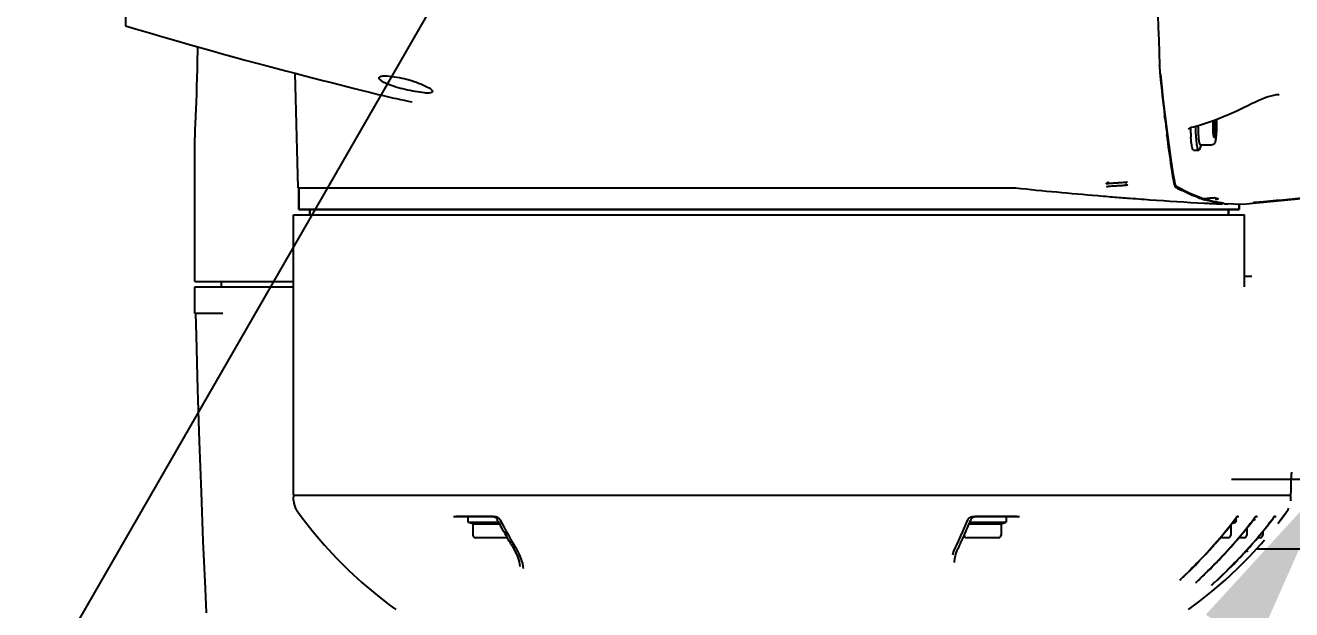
# Model space of a CAD drawing. Header units: millimetres. Extents: x 5828 to 6704, y 123 to 421.
# Drawn here: x 6407.11 to 6418.96, y 170.58 to 176.04 of the extents above; entities that cross this region are included whole.
import ezdxf
from ezdxf import colors
from ezdxf.entities.mleader import LeaderData, LeaderLine
from ezdxf.math import Vec2, Vec3

# ---------------------------------------------------------------- set-up
doc = ezdxf.new("R2010")
doc.units = ezdxf.units.MM
doc.linetypes.add('BANKLINE1', pattern=[5.5, 4, -1.5])
for name, color, linetype in [('00_COMPONENTS', 7, 'BANKLINE1'), ('DIM', 7, 'Continuous'), ('外形图', 7, 'Continuous')]:
    doc.layers.add(name, color=color, linetype=linetype)
doc.styles.add('微软雅黑', font='msyh.ttc', dxfattribs={"height": 2.1})
doc.dimstyles.new('尺寸标注_1_20比例', dxfattribs={"dimtxt": 2.1, "dimasz": 1.7, "dimexe": 0.5, "dimexo": 0.4, "dimgap": 0.5, "dimtad": 1, "dimdec": 1, "dimlfac": 20, "dimdsep": 46, "dimtxsty": '微软雅黑', "dimcen": 0.09, "dimadec": 0, "dimazin": 0, "dimtp": 0.01, "dimtm": 0.01, "dimtfac": 1, "dimtdec": 1, "dimtofl": 0, "dimtmove": 0, "dimatfit": 3, "dimfxl": 1, "dimtolj": 1, "dimarcsym": 0})

# ---------------------------------------------------------------- blocks, each defined once
blk = doc.blocks.new('*D1536')
at = {"layer": '00_COMPONENTS', "color": 0, "linetype": 'ByBlock', "lineweight": -2, "ltscale": 20}
for p, q in [((6406.027, 182.995), (6406.027, 189.134)), ((6410.368, 181.295), (6405.527, 181.295)), ((6410.368, 177.795), (6405.527, 177.795)), ((6406.027, 176.095), (6406.027, 174.395))]:
    blk.add_line(p, q, dxfattribs=at)
at = {"layer": '00_COMPONENTS', "color": 0}
for points in [[(6405.744, 182.995), (6406.31, 182.995), (6406.027, 181.295)], [(6406.31, 176.095), (6405.744, 176.095), (6406.027, 177.795)]]:
    blk.add_solid(points, dxfattribs=at)
at = {"layer": 'Defpoints', "color": 0}
for p in [(6410.768, 181.295), (6406.027, 177.795), (6410.768, 177.795)]:
    blk.add_point(p, dxfattribs=at)
at = {"layer": '00_COMPONENTS', "color": 0, "insert": (6404.442, 187.14), "char_height": 2.1, "attachment_point": 5, "rotation": 90, "style": '微软雅黑'}
blk.add_mtext('\\A1;70', dxfattribs=at)
blk = doc.blocks.new('*D1555')
at = {"layer": 'Defpoints', "color": 0}
for p in [(6419.323, 171.798), (6421.571, 171.795), (6421.571, 163.756)]:
    blk.add_point(p, dxfattribs=at)
at = {"layer": 'DIM', "color": 0, "linetype": 'ByBlock', "lineweight": -2, "ltscale": 20}
for p, q in [((6419.323, 171.398), (6419.323, 163.256)), ((6421.571, 171.395), (6421.571, 163.256)), ((6417.623, 163.756), (6415.923, 163.756)), ((6423.271, 163.756), (6429.005, 163.756))]:
    blk.add_line(p, q, dxfattribs=at)
at = {"layer": 'DIM', "color": 0}
for points in [[(6417.623, 163.473), (6417.623, 164.039), (6419.323, 163.756)], [(6423.271, 164.039), (6423.271, 163.473), (6421.571, 163.756)]]:
    blk.add_solid(points, dxfattribs=at)
at = {"layer": 'DIM', "color": 0, "insert": (6426.988, 165.324), "char_height": 2.1, "attachment_point": 5, "style": '微软雅黑'}
blk.add_mtext('\\A1;45', dxfattribs=at)

msp = doc.modelspace()

# ---------------------------------------------------------------- linework, layer by layer
at = {"layer": '00_COMPONENTS', "ltscale": 20}
msp.add_line((6418.4001, 171.7951), (6420.4714, 171.7951), dxfattribs=at)
at = {"layer": '外形图', "linetype": 'Continuous'}
for p, q in [((6408.0458, 183.0526), (6408.0458, 176.0375)), ((6409.6636, 174.5201), (6409.6355, 175.5929)), ((6417.7261, 175.6642), (6417.7259, 175.6681)), ((6417.7337, 175.5858), (6417.7435, 175.4904)), ((6410.19, 175.4517), (6410.2524, 175.4359)), ((6410.2524, 175.4359), (6410.3434, 175.4127)), ((6418.8452, 175.3962), (6418.845, 175.3962)), ((6417.7723, 175.2334), (6417.7874, 175.1105)), ((6418.5198, 175.2754), (6418.5529, 175.2922)), ((6418.5529, 175.2922), (6418.5881, 175.3098)), ((6417.7744, 175.1861), (6417.7735, 175.1937)), ((6417.7759, 175.174), (6417.7744, 175.1861)), ((6417.7765, 175.1687), (6417.7759, 175.174)), ((6417.7874, 175.1105), (6417.8029, 174.9913)), ((6418.0248, 175.0883), (6418.0438, 175.0932)), ((6418.2427, 175.1391), (6418.2293, 175.1391)), ((6408.6958, 173.6451), (6408.6958, 174.9921)), ((6417.797, 175.0061), (6417.7954, 175.0186)), ((6417.7976, 175.0018), (6417.797, 175.0061)), ((6417.7993, 174.9889), (6417.7976, 175.0018)), ((6417.8006, 174.9791), (6417.7993, 174.9889)), ((6418.2427, 175.0511), (6418.2293, 175.0511)), ((6418.0437, 174.8751), (6418.0934, 174.8751)), ((6418.1069, 174.8976), (6418.1067, 174.8973)), ((6418.1153, 174.9226), (6418.1069, 174.8976)), ((6418.1105, 174.9226), (6418.2149, 174.9226)), ((6418.2149, 174.9226), (6418.216, 174.9226)), ((6409.6636, 174.5201), (6416.3802, 174.5201)), ((6409.6708, 174.5201), (6409.6708, 174.3201)), ((6409.6708, 174.3201), (6409.6708, 174.5201)), ((6417.2283, 174.5601), (6417.2283, 174.5645)), ((6417.2478, 174.576), (6417.2288, 174.5649)), ((6417.4254, 174.5474), (6417.4064, 174.5585)), ((6417.863, 174.5615), (6417.8599, 174.5802)), ((6417.8822, 174.524), (6417.8742, 174.5285)), ((6417.8834, 174.5361), (6417.8871, 174.5336)), ((6417.8873, 174.5334), (6417.8871, 174.5336)), ((6417.4068, 174.4273), (6417.4251, 174.4259)), ((6418.1179, 174.4287), (6418.1355, 174.4229)), ((6418.1354, 174.4229), (6418.1355, 174.4229)), ((6418.1453, 174.4218), (6418.1964, 174.4265)), ((6418.1604, 174.4069), (6418.1545, 174.4085)), ((6418.1723, 174.4035), (6418.1604, 174.4069)), ((6418.1903, 174.3988), (6418.1723, 174.4035)), ((6418.185, 174.3763), (6418.1937, 174.3758)), ((6418.1858, 174.4078), (6418.1852, 174.408)), ((6418.1858, 174.4078), (6418.2265, 174.3974)), ((6418.2083, 174.3944), (6418.1903, 174.3988)), ((6418.1937, 174.3758), (6418.2125, 174.3749)), ((6418.1965, 174.4265), (6418.2035, 174.4271)), ((6418.2035, 174.4271), (6418.2113, 174.4277)), ((6418.2266, 174.3903), (6418.2083, 174.3944)), ((6418.2265, 174.3974), (6418.3236, 174.3794)), ((6418.245, 174.3864), (6418.2266, 174.3903)), ((6418.2632, 174.383), (6418.245, 174.3864)), ((6418.2678, 174.4219), (6418.2733, 174.4203)), ((6418.2733, 174.4203), (6418.2785, 174.4188)), ((6418.3174, 174.3747), (6418.2996, 174.3771)), ((6418.3349, 174.3727), (6418.3174, 174.3747)), ((6418.3691, 174.3697), (6418.3691, 174.3749)), ((6418.568, 174.3737), (6418.5994, 174.3767)), ((6418.568, 174.3737), (6418.5704, 174.3739)), ((6418.5986, 174.3838), (6418.6004, 174.384)), ((6418.5994, 174.3767), (6419.1236, 174.4268)), ((6418.6004, 174.384), (6418.602, 174.3842)), ((6418.602, 174.3842), (6418.6041, 174.3844)), ((6418.6041, 174.3844), (6418.608, 174.3849)), ((6418.608, 174.3849), (6418.6147, 174.3856)), ((6418.6147, 174.3856), (6418.6252, 174.3866)), ((6418.6252, 174.3866), (6418.6385, 174.3879)), ((6418.6384, 174.3879), (6418.659, 174.3898)), ((6418.659, 174.3898), (6418.6982, 174.3935)), ((6418.714, 174.3887), (6418.7004, 174.3875)), ((6409.6208, 174.1451), (6409.6208, 174.2701)), ((6409.6209, 174.2701), (6418.5207, 174.2701)), ((6418.4707, 174.3201), (6409.6708, 174.3201)), ((6409.6708, 174.3201), (6418.4707, 174.3201)), ((6409.7708, 174.3201), (6409.7708, 174.2701)), ((6409.7708, 174.2701), (6409.7708, 174.3201)), ((6418.3691, 174.3697), (6418.3689, 174.3697)), ((6418.3708, 174.3201), (6418.3708, 174.2701)), ((6418.3708, 174.2701), (6418.3708, 174.3201)), ((6418.4708, 174.37), (6418.4708, 174.3201)), ((6418.4708, 174.3201), (6418.4708, 174.37)), ((6418.5208, 173.5964), (6418.5208, 174.2701)), ((6409.6208, 171.6451), (6409.6208, 174.1451)), ((6418.5208, 173.6951), (6418.5889, 173.6951)), ((6408.6958, 173.5951), (6409.6208, 173.5951)), ((6408.6958, 173.3451), (6408.6958, 173.5951)), ((6408.6959, 173.6451), (6409.6208, 173.6451)), ((6408.9458, 173.5951), (6408.9458, 173.6451)), ((6408.9572, 173.3451), (6408.6958, 173.3451)), ((6418.9629, 171.8624), (6418.9622, 171.8488)), ((6409.6208, 171.6451), (6418.9562, 171.6451)), ((6418.9563, 171.6451), (6418.957, 171.6902)), ((6418.957, 171.6902), (6418.9577, 171.7267)), ((6418.9577, 171.7267), (6418.9586, 171.7608)), ((6409.6205, 171.5971), (6409.6205, 171.6301)), ((6409.6205, 171.5971), (6409.6223, 171.5726)), ((6409.6223, 171.5726), (6409.6272, 171.5506)), ((6409.6272, 171.5506), (6409.6351, 171.5295)), ((6418.9553, 171.5977), (6418.9553, 171.593)), ((6418.9555, 171.5918), (6418.9556, 171.5972)), ((6418.9556, 171.5966), (6418.956, 171.6306)), ((6411.1179, 171.4451), (6411.5148, 171.4451)), ((6411.4904, 171.4451), (6411.1401, 171.4451)), ((6411.2508, 171.4451), (6411.2508, 171.3951)), ((6411.5263, 171.4181), (6411.5282, 171.4146)), ((6411.5305, 171.4103), (6411.5282, 171.4146)), ((6411.5335, 171.4045), (6411.5305, 171.4103)), ((6411.5528, 171.4146), (6411.5612, 171.3985)), ((6415.9232, 171.3928), (6415.9328, 171.4158)), ((6415.9602, 171.4158), (6415.9577, 171.4098)), ((6415.9696, 171.4451), (6416.4167, 171.4451)), ((6416.3915, 171.4451), (6415.9969, 171.4451)), ((6416.2908, 171.4451), (6416.2908, 171.3951)), ((6418.4255, 171.4124), (6418.434, 171.4236)), ((6418.4272, 171.4127), (6418.44, 171.4294)), ((6418.434, 171.4236), (6418.4408, 171.4324)), ((6418.44, 171.4294), (6418.445, 171.436)), ((6418.4408, 171.4324), (6418.4453, 171.4382)), ((6418.4408, 171.4305), (6418.4408, 171.3951)), ((6418.445, 171.436), (6418.4483, 171.4402)), ((6418.4453, 171.4382), (6418.4478, 171.4415)), ((6418.4483, 171.4402), (6418.4503, 171.4426)), ((6418.4503, 171.4426), (6418.4519, 171.4447)), ((6418.4508, 171.4451), (6418.454, 171.4491)), ((6418.4508, 171.4451), (6418.4625, 171.4451)), ((6418.4522, 171.4451), (6418.4622, 171.4451)), ((6418.6001, 171.4124), (6418.6103, 171.4259)), ((6418.6017, 171.4127), (6418.6145, 171.4294)), ((6418.6103, 171.4259), (6418.6169, 171.4344)), ((6418.6145, 171.4294), (6418.6195, 171.4359)), ((6418.6169, 171.4344), (6418.6211, 171.4398)), ((6418.6195, 171.4359), (6418.6228, 171.4402)), ((6418.6228, 171.4402), (6418.6248, 171.4426)), ((6418.6253, 171.4451), (6418.6286, 171.449)), ((6418.6268, 171.4451), (6418.6298, 171.4487)), ((6418.6376, 171.4451), (6418.6268, 171.4451)), ((6418.6268, 171.4451), (6418.6384, 171.4451)), ((6418.7751, 171.4124), (6418.7853, 171.4259)), ((6418.7758, 171.4113), (6418.7888, 171.4284)), ((6418.7853, 171.4259), (6418.7919, 171.4344)), ((6418.7888, 171.4284), (6418.794, 171.4352)), ((6418.794, 171.4352), (6418.7975, 171.4396)), ((6418.7974, 171.4414), (6418.8003, 171.4451)), ((6418.7975, 171.4396), (6418.7994, 171.4421)), ((6418.8003, 171.4451), (6418.8036, 171.449)), ((6418.8019, 171.4451), (6418.8048, 171.4486)), ((6418.8126, 171.4451), (6418.8019, 171.4451)), ((6418.8019, 171.4451), (6418.8134, 171.4451)), ((6418.8328, 171.381), (6418.8769, 171.4377)), ((6418.8498, 171.4025), (6418.8805, 171.4429)), ((6418.8769, 171.4377), (6418.925, 171.5036)), ((6418.8805, 171.4429), (6418.9235, 171.502)), ((6411.2508, 171.3951), (6411.5384, 171.3951)), ((6411.2983, 171.3778), (6411.2607, 171.3915)), ((6411.2983, 171.3778), (6411.5475, 171.3778)), ((6411.2983, 171.3778), (6411.2983, 171.2726)), ((6411.5612, 171.3985), (6411.5839, 171.3557)), ((6415.9049, 171.3495), (6415.9232, 171.3928)), ((6415.9443, 171.3778), (6416.2433, 171.3778)), ((6415.9516, 171.3951), (6415.948, 171.3866)), ((6415.9516, 171.3951), (6416.2908, 171.3951)), ((6416.2433, 171.3778), (6416.2809, 171.3915)), ((6416.2433, 171.3778), (6416.2433, 171.2726)), ((6418.3933, 171.3687), (6418.3933, 171.2726)), ((6418.4033, 171.3814), (6418.4309, 171.3915)), ((6418.4137, 171.3951), (6418.4408, 171.3951)), ((6418.5433, 171.3376), (6418.5433, 171.2726)), ((6418.5883, 171.3951), (6418.5908, 171.3951)), ((6418.5908, 171.3984), (6418.5908, 171.3951)), ((6418.6933, 171.3062), (6418.6933, 171.2726)), ((6411.6183, 171.2476), (6411.3233, 171.2476)), ((6411.6542, 171.2299), (6411.6784, 171.1888)), ((6415.8205, 171.1641), (6415.8286, 171.1809)), ((6415.8286, 171.1809), (6415.8481, 171.2224)), ((6416.2183, 171.2476), (6415.9233, 171.2476)), ((6418.3683, 171.2476), (6418.2949, 171.2476)), ((6418.5183, 171.2476), (6418.4695, 171.2476)), ((6418.569, 171.0727), (6418.6764, 171.1903)), ((6418.6683, 171.2476), (6418.6447, 171.2476)), ((6418.6764, 171.1903), (6418.7081, 171.2278)), ((6411.6683, 171.1646), (6411.6714, 171.1593)), ((6411.6714, 171.1593), (6411.6888, 171.1284)), ((6411.6888, 171.1284), (6411.7034, 171.0991)), ((6411.7164, 171.1229), (6411.732, 171.0908)), ((6415.8168, 171.1563), (6415.8205, 171.164)), ((6415.8268, 171.1145), (6415.8409, 171.1489)), ((6415.8409, 171.1489), (6415.8464, 171.1606)), ((6415.8486, 171.1653), (6415.8464, 171.1607)), ((6418.1007, 171.0345), (6418.1186, 171.0532)), ((6418.1015, 171.0338), (6418.1195, 171.0526)), ((6418.1186, 171.0532), (6418.1368, 171.0725)), ((6418.1195, 171.0526), (6418.1433, 171.0779)), ((6418.1368, 171.0725), (6418.1554, 171.0923)), ((6418.1433, 171.0779), (6418.169, 171.1053)), ((6418.1554, 171.0923), (6418.1743, 171.1127)), ((6418.169, 171.1053), (6418.1797, 171.117)), ((6418.1743, 171.1127), (6418.1934, 171.1336)), ((6418.1797, 171.117), (6418.1964, 171.1352)), ((6418.1934, 171.1336), (6418.2103, 171.1523)), ((6418.1964, 171.1352), (6418.2127, 171.1533)), ((6418.2743, 171.0339), (6418.2933, 171.0537)), ((6418.2802, 171.0385), (6418.3006, 171.0598)), ((6418.2933, 171.0537), (6418.3127, 171.0741)), ((6418.3006, 171.0598), (6418.3277, 171.0885)), ((6418.3127, 171.0741), (6418.3275, 171.0898)), ((6418.3275, 171.0898), (6418.3423, 171.1058)), ((6418.3277, 171.0885), (6418.345, 171.107)), ((6418.3423, 171.1058), (6418.3605, 171.1255)), ((6418.345, 171.107), (6418.3626, 171.1261)), ((6418.4389, 171.0213), (6418.4693, 171.0528)), ((6418.4569, 170.9595), (6418.569, 171.0727)), ((6418.4625, 171.0478), (6418.4775, 171.0635)), ((6418.4693, 171.0528), (6418.48, 171.064)), ((6418.4775, 171.0635), (6418.4926, 171.0794)), ((6418.48, 171.064), (6418.4968, 171.0817)), ((6418.4926, 171.0794), (6418.5104, 171.0983)), ((6418.4968, 171.0817), (6418.5133, 171.0993)), ((6418.6351, 171.1451), (6419.3208, 171.1451)), ((6417.9827, 170.9133), (6418.0238, 170.9544)), ((6417.9989, 170.9315), (6418.0234, 170.9557)), ((6418.0234, 170.9557), (6418.0463, 170.9787)), ((6418.0238, 170.9544), (6418.0433, 170.974)), ((6418.0433, 170.974), (6418.0612, 170.9922)), ((6418.0463, 170.9787), (6418.0665, 170.9992)), ((6418.0612, 170.9922), (6418.0806, 171.0121)), ((6418.0665, 170.9992), (6418.0833, 171.0165)), ((6418.0806, 171.0121), (6418.1015, 171.0338)), ((6418.0833, 171.0165), (6418.1007, 171.0345)), ((6418.1485, 170.9058), (6418.1779, 170.9347)), ((6418.1567, 170.9158), (6418.1789, 170.9376)), ((6418.1779, 170.9347), (6418.1986, 170.9554)), ((6418.1789, 170.9376), (6418.1989, 170.9574)), ((6418.1986, 170.9554), (6418.2177, 170.9745)), ((6418.1989, 170.9574), (6418.22, 170.9785)), ((6418.2177, 170.9745), (6418.2385, 170.9956)), ((6418.22, 170.9785), (6418.2376, 170.9962)), ((6418.2376, 170.9962), (6418.2557, 171.0147)), ((6418.2385, 170.9956), (6418.2609, 171.0186)), ((6418.2557, 171.0147), (6418.2743, 171.0339)), ((6418.2609, 171.0186), (6418.2802, 171.0385)), ((6418.3313, 170.9135), (6418.3567, 170.9384)), ((6418.3404, 170.8507), (6418.4569, 170.9595)), ((6418.3485, 170.9329), (6418.3663, 170.9503)), ((6418.3567, 170.9384), (6418.3784, 170.96)), ((6418.3663, 170.9503), (6418.3847, 170.9686)), ((6418.3784, 170.96), (6418.3985, 170.9801)), ((6418.3847, 170.9686), (6418.4036, 170.9875)), ((6418.3985, 170.9801), (6418.4202, 171.0022)), ((6418.4036, 170.9875), (6418.4229, 171.0071)), ((6418.4202, 171.0022), (6418.4389, 171.0213)), ((6418.4229, 171.0071), (6418.4426, 171.0272)), ((6418.4426, 171.0272), (6418.4625, 171.0478)), ((6417.9237, 170.8572), (6417.9259, 170.8594)), ((6417.9259, 170.8594), (6417.9283, 170.8619)), ((6417.9283, 170.8619), (6417.9326, 170.8663)), ((6417.9326, 170.8663), (6417.9394, 170.8729)), ((6417.9394, 170.8729), (6417.9636, 170.8967)), ((6417.9539, 170.884), (6417.9556, 170.8859)), ((6417.9556, 170.8859), (6417.9576, 170.888)), ((6417.9576, 170.888), (6417.9598, 170.8903)), ((6417.9598, 170.8903), (6417.9637, 170.8942)), ((6417.9636, 170.8967), (6417.9989, 170.9315)), ((6417.9637, 170.8942), (6417.9697, 170.9003)), ((6417.9697, 170.9003), (6417.9827, 170.9133)), ((6418.0737, 170.8348), (6418.076, 170.8372)), ((6418.076, 170.8372), (6418.0786, 170.8398)), ((6418.0786, 170.8398), (6418.0815, 170.8428)), ((6418.0815, 170.8428), (6418.0865, 170.8477)), ((6418.0865, 170.8477), (6418.0963, 170.8573)), ((6418.1034, 170.8608), (6418.1053, 170.8628)), ((6418.1053, 170.8628), (6418.1074, 170.865)), ((6418.1074, 170.865), (6418.1098, 170.8674)), ((6418.1098, 170.8674), (6418.1139, 170.8715)), ((6418.1139, 170.8715), (6418.1203, 170.8779)), ((6418.1203, 170.8779), (6418.1341, 170.8916)), ((6418.2197, 170.7467), (6418.3404, 170.8507)), ((6418.2253, 170.8146), (6418.228, 170.8172)), ((6418.228, 170.8172), (6418.2326, 170.8218)), ((6418.2326, 170.8218), (6418.24, 170.8289)), ((6418.24, 170.8289), (6418.2671, 170.8547)), ((6418.2671, 170.8547), (6418.2929, 170.8793)), ((6418.2734, 170.8562), (6418.2752, 170.858)), ((6418.2752, 170.858), (6418.2773, 170.8601)), ((6418.2773, 170.8601), (6418.2796, 170.8625)), ((6418.2796, 170.8625), (6418.2836, 170.8665)), ((6418.2836, 170.8665), (6418.2899, 170.8728)), ((6418.2899, 170.8728), (6418.3257, 170.9079)), ((6418.2929, 170.8793), (6418.3153, 170.9007)), ((6418.3153, 170.9007), (6418.3485, 170.9329)), ((6418.3257, 170.9079), (6418.3313, 170.9135)), ((6418.0949, 170.6475), (6418.2197, 170.7467)), ((6418.2229, 170.8122), (6418.2253, 170.8146)), ((6417.9969, 170.5752), (6418.0949, 170.6475))]:
    msp.add_line(p, q, dxfattribs=at)
for points in [[(6408.0458, 176.0375), (6408.1408, 176.009), (6408.2701, 175.9705), (6408.3954, 175.9337), (6408.5164, 175.8986), (6408.6332, 175.8651), (6408.7466, 175.833), (6408.8565, 175.8022), (6408.9628, 175.7727), (6409.0664, 175.7442), (6409.1672, 175.7168), (6409.2652, 175.6904), (6409.3611, 175.6649), (6409.455, 175.64), (6409.5467, 175.616), (6409.6365, 175.5927), (6409.7245, 175.5699), (6409.8105, 175.5479), (6409.8935, 175.5267), (6409.9736, 175.5064), (6410.19, 175.4517)], [(6408.7198, 175.8406), (6408.7197, 175.8046), (6408.7187, 175.7141), (6408.7171, 175.6296), (6408.715, 175.5504), (6408.7126, 175.4733), (6408.7099, 175.3988), (6408.707, 175.3275), (6408.7011, 175.1887)], [(6417.7435, 175.4904), (6417.7577, 175.3601), (6417.7723, 175.2334)], [(6418.5881, 175.3098), (6418.6233, 175.3266), (6418.6562, 175.3415), (6418.687, 175.3544), (6418.7164, 175.3658), (6418.7443, 175.3755), (6418.7704, 175.3834), (6418.7949, 175.3895), (6418.8176, 175.3937), (6418.8382, 175.3959), (6418.8454, 175.3962)], [(6418.0438, 175.0932), (6418.1083, 175.1114), (6418.1742, 175.132), (6418.2414, 175.1553), (6418.3097, 175.1813), (6418.3789, 175.2099), (6418.449, 175.2413), (6418.5198, 175.2754)], [(6408.7011, 175.1887), (6408.6986, 175.1229), (6408.6967, 175.0598), (6408.6958, 174.9997), (6408.6958, 174.9923)], [(6418.0044, 175.0782), (6418.0078, 175.0808), (6418.0119, 175.0833), (6418.0166, 175.0855), (6418.0217, 175.0874), (6418.0248, 175.0883)], [(6417.8029, 174.9913), (6417.8188, 174.876), (6417.8352, 174.7648), (6417.852, 174.6576), (6417.8646, 174.5813)], [(6417.9984, 175.0702), (6417.9985, 175.0707), (6417.999, 175.0719), (6418.0001, 175.0737), (6418.0019, 175.0758), (6418.0044, 175.0782)], [(6417.8646, 174.5813), (6417.8652, 174.5782), (6417.8662, 174.5725), (6417.8674, 174.5674), (6417.8686, 174.5627), (6417.8699, 174.5583), (6417.8713, 174.5542), (6417.8728, 174.5504), (6417.8747, 174.5467), (6417.877, 174.543), (6417.8799, 174.5394), (6417.8834, 174.5361)], [(6417.8873, 174.5334), (6418.0028, 174.4745), (6418.1179, 174.4287)], [(6418.2113, 174.4277), (6418.2187, 174.4283), (6418.2221, 174.4285), (6418.2253, 174.4287), (6418.2283, 174.4288), (6418.2311, 174.429), (6418.2337, 174.4291), (6418.2361, 174.4292), (6418.2382, 174.4292), (6418.24, 174.4293), (6418.2416, 174.4293), (6418.2429, 174.4293), (6418.2437, 174.4293)], [(6418.2436, 174.4293), (6418.2458, 174.4286), (6418.2513, 174.4269), (6418.2568, 174.4252), (6418.2623, 174.4235), (6418.2678, 174.4219)], [(6418.3696, 174.3749), (6418.4225, 174.3701), (6418.5121, 174.3699), (6418.5704, 174.3739)], [(6408.7024, 173.3451), (6408.7075, 173.1393), (6408.7214, 172.6354), (6408.7368, 172.1469), (6408.7536, 171.6737), (6408.7717, 171.2157), (6408.7911, 170.7731), (6408.8017, 170.5451)], [(6418.9586, 171.7608), (6418.9596, 171.7919), (6418.9608, 171.8208), (6418.9622, 171.8488)], [(6409.6351, 171.5295), (6409.6458, 171.5096), (6409.651, 171.5019)], [(6409.651, 171.5019), (6409.7005, 171.4343), (6409.8021, 171.3041), (6409.9091, 171.1782), (6410.0211, 171.0568), (6410.138, 170.9402), (6410.2596, 170.8284), (6410.3857, 170.7217), (6410.5161, 170.6204), (6410.5781, 170.5751)], [(6411.4906, 171.4451), (6411.492, 171.445), (6411.4942, 171.4446), (6411.4968, 171.4439), (6411.4998, 171.4427), (6411.5029, 171.4411), (6411.5061, 171.4392)], [(6411.5061, 171.4392), (6411.5093, 171.4369), (6411.5125, 171.4343)], [(6411.5125, 171.4343), (6411.5156, 171.4315), (6411.5185, 171.4284), (6411.5213, 171.4251), (6411.5239, 171.4217), (6411.5263, 171.4181)], [(6411.515, 171.4451), (6411.5157, 171.4451), (6411.5178, 171.4448), (6411.5205, 171.4441), (6411.5235, 171.443), (6411.5268, 171.4414), (6411.5301, 171.4395), (6411.5335, 171.4372), (6411.5367, 171.4346), (6411.5399, 171.4317), (6411.543, 171.4286), (6411.5459, 171.4252), (6411.5485, 171.4216), (6411.5509, 171.4179), (6411.5528, 171.4146)], [(6415.9328, 171.4158), (6415.9345, 171.4195), (6415.9366, 171.423), (6415.9389, 171.4265), (6415.9416, 171.4297), (6415.9446, 171.4328), (6415.9479, 171.4358), (6415.9514, 171.4384)], [(6415.9514, 171.4384), (6415.9551, 171.4407), (6415.9589, 171.4426), (6415.9627, 171.444), (6415.9662, 171.4448), (6415.9691, 171.4451)], [(6415.9602, 171.4158), (6415.9617, 171.419), (6415.9634, 171.4222), (6415.9654, 171.4253), (6415.9677, 171.4282), (6415.9701, 171.431), (6415.9728, 171.4336)], [(6415.9728, 171.4336), (6415.9756, 171.4361), (6415.9786, 171.4383), (6415.9816, 171.4403)], [(6415.9816, 171.4403), (6415.9848, 171.4419), (6415.9879, 171.4433), (6415.991, 171.4443), (6415.9939, 171.4449), (6415.9964, 171.4451), (6415.9968, 171.4451)], [(6418.4478, 171.4415), (6418.4501, 171.4443), (6418.4508, 171.4451)], [(6418.4519, 171.4447), (6418.4533, 171.4465), (6418.4539, 171.4472), (6418.4545, 171.4478), (6418.4549, 171.4484), (6418.4553, 171.4488)], [(6418.4553, 171.4488), (6418.4556, 171.4491), (6418.4557, 171.4492), (6418.4556, 171.4492), (6418.4554, 171.449), (6418.4549, 171.4485), (6418.4542, 171.448), (6418.4531, 171.4473), (6418.452, 171.4467)], [(6418.6211, 171.4398), (6418.6235, 171.4429), (6418.6246, 171.4442), (6418.6253, 171.4451)], [(6418.6248, 171.4426), (6418.6264, 171.4447), (6418.6268, 171.4451)], [(6418.6298, 171.4487), (6418.6301, 171.4491), (6418.6302, 171.4492), (6418.6301, 171.4491), (6418.6299, 171.4489), (6418.6294, 171.4485), (6418.6287, 171.4479), (6418.6277, 171.4473), (6418.6265, 171.4466), (6418.6265, 171.4466)], [(6418.7919, 171.4344), (6418.7961, 171.4398), (6418.7974, 171.4414)], [(6418.7994, 171.4421), (6418.8012, 171.4443), (6418.8019, 171.4451)], [(6418.8048, 171.4486), (6418.8051, 171.449), (6418.8052, 171.4492), (6418.8053, 171.4492), (6418.8051, 171.449), (6418.8047, 171.4487), (6418.804, 171.4481), (6418.803, 171.4474), (6418.8019, 171.4468), (6418.8016, 171.4466)], [(6418.9251, 171.5037), (6418.93, 171.5111), (6418.9373, 171.5238)], [(6411.5839, 171.3557), (6411.6069, 171.3133), (6411.6304, 171.2714), (6411.6542, 171.2299)], [(6415.8481, 171.2224), (6415.8673, 171.2643), (6415.8862, 171.3067), (6415.9049, 171.3495)], [(6411.6784, 171.1888), (6411.6974, 171.1572), (6411.7164, 171.1229)], [(6411.7034, 171.0991), (6411.7153, 171.0712), (6411.7245, 171.0451), (6411.7311, 171.0211), (6411.7352, 170.9995), (6411.737, 170.9801), (6411.7371, 170.9782)], [(6411.732, 171.0908), (6411.7445, 171.061), (6411.7544, 171.0326)], [(6415.7902, 171.0869), (6415.8018, 171.1208), (6415.8168, 171.1563)], [(6415.8058, 171.0159), (6415.8062, 171.0239), (6415.8096, 171.0519), (6415.8165, 171.0822), (6415.8268, 171.1145)], [(6418.5391, 171.1281), (6418.5408, 171.1263), (6418.5426, 171.1245), (6418.5443, 171.1227)], [(6418.5443, 171.1227), (6418.5485, 171.1185), (6418.5493, 171.1176), (6418.5499, 171.117), (6418.55, 171.1168)], [(6411.7544, 171.0326), (6411.7617, 171.0056), (6411.7661, 170.9804), (6411.7677, 170.9614)], [(6417.9178, 170.8508), (6417.9179, 170.8508), (6417.918, 170.851), (6417.9183, 170.8513), (6417.9186, 170.8517), (6417.9191, 170.8522), (6417.9196, 170.8529), (6417.9203, 170.8536), (6417.921, 170.8543), (6417.9218, 170.8552), (6417.9227, 170.8561), (6417.9237, 170.8572)], [(6417.9492, 170.8787), (6417.9492, 170.8788), (6417.9493, 170.8789), (6417.9495, 170.8792), (6417.9498, 170.8795), (6417.9502, 170.88), (6417.9506, 170.8805), (6417.9511, 170.8811), (6417.9517, 170.8817), (6417.9524, 170.8824), (6417.9531, 170.8832), (6417.9539, 170.884)], [(6418.0674, 170.828), (6418.0674, 170.8281), (6418.0676, 170.8283), (6418.0679, 170.8286), (6418.0683, 170.8291), (6418.0688, 170.8297), (6418.0694, 170.8303), (6418.07, 170.8311), (6418.0708, 170.8319), (6418.0717, 170.8328), (6418.0726, 170.8338), (6418.0737, 170.8348)], [(6418.0963, 170.8573), (6418.1186, 170.8788), (6418.1567, 170.9158)], [(6418.0984, 170.8552), (6418.0984, 170.8552), (6418.0985, 170.8554), (6418.0988, 170.8557), (6418.0991, 170.8561), (6418.0995, 170.8565), (6418.1, 170.8571), (6418.1005, 170.8577), (6418.1011, 170.8584), (6418.1018, 170.8591), (6418.1026, 170.8599), (6418.1034, 170.8608)], [(6418.1341, 170.8916), (6418.141, 170.8984), (6418.1485, 170.9058)], [(6418.2687, 170.8509), (6418.2687, 170.8509), (6418.2688, 170.851), (6418.269, 170.8513), (6418.2693, 170.8517), (6418.2697, 170.8521), (6418.2701, 170.8526), (6418.2706, 170.8532), (6418.2712, 170.8538), (6418.2719, 170.8545), (6418.2726, 170.8553), (6418.2734, 170.8562)], [(6418.2165, 170.8054), (6418.2165, 170.8054), (6418.2167, 170.8056), (6418.217, 170.806), (6418.2174, 170.8064), (6418.2179, 170.807), (6418.2185, 170.8076), (6418.2192, 170.8084), (6418.22, 170.8092), (6418.2209, 170.8101), (6418.2219, 170.8111), (6418.2229, 170.8122)]]:
    msp.add_lwpolyline(points, dxfattribs=at)
for centre, radius, start, end in [((6533.4835, 179.5016), 115.821, 180.027982, 181.896737), ((6419.4334, 175.721), 1.7082, 181.90838, 182.45263), ((6419.1787, 175.7091), 1.4533, 182.4121, 184.21103), ((6418.8826, 175.688), 1.1564, 184.24348, 185.08623), ((6418.7236, 175.6739), 0.9968, 185.09139, 185.71706), ((6437.4398, 177.5431), 19.8061, 185.70384, 186.81225), ((6434.1423, 177.1521), 16.4855, 186.91028, 187.43606), ((6419.7821, 175.095), 1.7655, 180.30814, 180.82848), ((6419.8394, 175.0951), 1.7732, 179.85597, 179.99997), ((6419.8062, 175.0951), 1.7395, 179.84827, 179.99997), ((6419.4801, 175.0951), 1.3909, 179.54937, 179.99994), ((6418.7801, 175.107), 0.5517, 175.37549, 176.66001), ((6419.7408, 175.0944), 1.7242, 180.8281, 181.24704), ((6419.4962, 175.0872), 1.4796, 181.17231, 183.51907), ((6418.3467, 175.0303), 0.1148, 191.60608, 192.15193), ((6418.2601, 175.0068), 0.026, 200.91921, 203.06481), ((6418.2612, 175.0068), 0.026, 200.91921, 203.06481), ((6418.0944, 174.8785), 0.00339, 261.15725, 269.97938), ((6418.078, 174.8921), 0.0243, 328.96359, 330.23834), ((6418.0745, 174.8941), 0.0284, 330.26513, 332.4902), ((6418.0336, 174.9223), 0.0773, 337.85362, 341.10884), ((6418.1105, 174.9252), 0.00265, 263.66474, 269.99288), ((6418.2149, 174.9499), 0.0274, 269.99909, 275.003), ((6420.7918, 217.5394), 43.2449, 264.14512, 265.16578), ((6418.1065, 174.6023), 0.2469, 189.50599, 190.8904), ((6418.5946, 175.7957), 1.4577, 240.74211, 243.15817), ((6420.4585, 213.5673), 39.2587, 265.16201, 265.30828), ((6420.4034, 212.8933), 38.5825, 265.30791, 265.54549), ((6418.4828, 175.5421), 1.1801, 250.67057, 252.26608), ((6418.4733, 175.5126), 1.1492, 252.26637, 253.89043), ((6418.9459, 189.9554), 15.5977, 267.05254, 267.20399), ((6418.775, 186.3537), 11.992, 267.31145, 267.61063), ((6418.4426, 175.3759), 1.009, 259.76194, 261.85156), ((6418.4352, 175.3176), 0.9502, 263.94031, 266.00271), ((6418.0909, 180.9506), 6.5914, 275.12424, 275.30579), ((6409.6355, 171.6301), 0.015, 90, 180), ((6411.2924, 173.339), 5.0484, 337.35283, 337.53402), ((6415.2307, 173.8361), 4.0101, 317.99051, 322.8158), ((6415.2354, 173.8334), 4.006, 319.07955, 322.82157), ((6415.4056, 173.8369), 4.0115, 317.48769, 322.82), ((6415.4183, 173.8257), 3.9935, 322.17119, 322.82075), ((6415.5883, 173.8266), 3.9992, 318.30494, 322.84715), ((6415.5931, 173.8259), 3.9937, 322.1061, 322.82077), ((6411.2658, 171.4056), 0.015, 224.44366, 250), ((6415.4741, 173.4569), 4.4431, 207.51141, 207.64829), ((6415.4623, 173.4507), 4.4298, 207.64829, 207.78084), ((6415.438, 173.4379), 4.4023, 207.78055, 208.19909), ((6415.3264, 173.3773), 4.2753, 208.19074, 210.32486), ((6411.5458, 173.2304), 4.7728, 335.03289, 336.89636), ((6411.3574, 173.3118), 4.978, 336.88578, 337.24809), ((6416.2758, 171.4056), 0.015, 290, 315.55634), ((6415.4028, 173.8381), 4.0133, 317.47556, 322.16775), ((6418.4258, 171.4056), 0.015, 290, 315.55634), ((6415.5765, 173.8392), 4.015, 316.94714, 322.10203), ((6411.3233, 171.2726), 0.025, 180, 270), ((6411.6183, 171.2726), 0.025, 270, 272.26074), ((6415.2171, 173.3141), 4.149, 210.33336, 210.76882), ((6415.1804, 173.2922), 4.1063, 210.76881, 211.20731), ((6411.7858, 173.1191), 4.5082, 334.31712, 334.63847), ((6411.7295, 173.1458), 4.5705, 334.63861, 335.02225), ((6415.9233, 171.2726), 0.025, 181.09322, 270), ((6416.2183, 171.2726), 0.025, 270, 0), ((6415.2249, 173.8424), 4.0197, 318.01219, 318.54666), ((6415.2263, 173.8411), 4.0178, 318.54666, 319.08104), ((6418.3683, 171.2726), 0.025, 270, 0), ((6418.5183, 171.2726), 0.025, 270, 0), ((6418.6683, 171.2726), 0.025, 270, 0), ((6415.5695, 173.8435), 4.0245, 317.01014, 317.65725), ((6415.5761, 173.8374), 4.0154, 317.65727, 318.30537)]:
    msp.add_arc(centre, radius, start, end, dxfattribs=at)
for points, knots in [([(6410.4208, 175.5483), (6410.4208, 175.5568), (6410.4534, 175.572), (6410.5354, 175.567), (6410.6515, 175.5477), (6410.7662, 175.5111), (6410.8437, 175.4804), (6410.8913, 175.4546), (6410.9208, 175.4332), (6410.9208, 175.4231)], [0, 0, 0, 0, 0.0472411, 0.1523271, 0.4921748, 0.6743122, 0.8314211, 0.9441516, 1, 1, 1, 1]), ([(6410.9208, 175.4231), (6410.9208, 175.4153), (6410.8859, 175.4046), (6410.8082, 175.4131), (6410.6637, 175.4363), (6410.5263, 175.4783), (6410.4489, 175.5156), (6410.4208, 175.5381), (6410.4208, 175.5483)], [0, 0, 0, 0, 0.0439998, 0.1493323, 0.4907585, 0.8303752, 0.9424582, 1, 1, 1, 1]), ([(6410.3439, 175.4125), (6410.3739, 175.4048), (6410.5025, 175.3731), (6410.6319, 175.3454), (6410.7311, 175.3251)], [0, 0, 0, 0, 0.2347078, 1, 1, 1, 1]), ([(6418.0934, 174.8751), (6418.0911, 174.8751), (6418.086, 174.8814), (6418.0822, 174.8939), (6418.0775, 174.9144), (6418.072, 174.9539), (6418.0673, 175.0151), (6418.0662, 175.067), (6418.0662, 175.0951)], [0, 0, 0, 0, 0.0301924, 0.0903644, 0.1832423, 0.3063944, 0.6251587, 1, 1, 1, 1]), ([(6418.1102, 174.9226), (6418.1084, 174.9228), (6418.1047, 174.928), (6418.1015, 174.938), (6418.0979, 174.9542), (6418.0937, 174.9852), (6418.0901, 175.0328), (6418.0892, 175.0733), (6418.0892, 175.0951)], [0, 0, 0, 0, 0.0315252, 0.093114, 0.1868332, 0.310193, 0.6277263, 1, 1, 1, 1]), ([(6418.2592, 175.0951), (6418.2592, 175.0746), (6418.2585, 175.045), (6418.2559, 175.0074), (6418.2533, 174.9836), (6418.2501, 174.9637), (6418.2458, 174.9466), (6418.2375, 174.9294), (6418.2238, 174.9226), (6418.216, 174.9226)], [0, 0, 0, 0, 0.3242317, 0.4698484, 0.5970765, 0.7028019, 0.7891946, 0.8765347, 1, 1, 1, 1]), ([(6418.2271, 175.0951), (6418.2271, 175.1), (6418.2272, 175.1187), (6418.228, 175.1374), (6418.2291, 175.1511)], [0, 0, 0, 0, 0.263269, 1, 1, 1, 1]), ([(6418.2332, 175.0071), (6418.2307, 175.0194), (6418.228, 175.0488), (6418.2271, 175.0782), (6418.2271, 175.0951)], [0, 0, 0, 0, 0.4269266, 1, 1, 1, 1]), ([(6418.2281, 175.0951), (6418.2281, 175.0989), (6418.2282, 175.1136), (6418.2287, 175.1282), (6418.2293, 175.1391)], [0, 0, 0, 0, 0.2576218, 1, 1, 1, 1]), ([(6418.2293, 175.051), (6418.2291, 175.0545), (6418.2284, 175.0692), (6418.2281, 175.0839), (6418.2281, 175.0951)], [0, 0, 0, 0, 0.2391936, 1, 1, 1, 1]), ([(6418.2524, 175.0951), (6418.2524, 175.0874), (6418.2522, 175.0724), (6418.2513, 175.0509), (6418.2498, 175.0316), (6418.2479, 175.0156), (6418.246, 175.0047), (6418.2439, 174.9981), (6418.2427, 174.9948), (6418.2393, 174.9911), (6418.2373, 174.9943), (6418.2367, 174.9955)], [0, 0, 0, 0, 0.211477, 0.4122897, 0.5923922, 0.7428345, 0.8564342, 0.8978854, 0.9287719, 0.9621372, 1, 1, 1, 1]), ([(6418.2534, 175.0951), (6418.2534, 175.0874), (6418.2532, 175.0724), (6418.2523, 175.0509), (6418.2509, 175.0316), (6418.2489, 175.0156), (6418.247, 175.0047), (6418.2449, 174.9981), (6418.2437, 174.9948), (6418.2403, 174.9911), (6418.2383, 174.9943), (6418.2377, 174.9955)], [0, 0, 0, 0, 0.211477, 0.4122897, 0.5923922, 0.7428345, 0.8564342, 0.8978854, 0.9287719, 0.9621372, 1, 1, 1, 1]), ([(6418.2497, 175.1585), (6418.2502, 175.1538), (6418.2518, 175.1327), (6418.2524, 175.1115), (6418.2524, 175.0951)], [0, 0, 0, 0, 0.2251958, 1, 1, 1, 1]), ([(6418.2507, 175.1589), (6418.2512, 175.1541), (6418.2529, 175.1329), (6418.2534, 175.1116), (6418.2534, 175.0951)], [0, 0, 0, 0, 0.2248288, 1, 1, 1, 1]), ([(6418.2573, 175.1614), (6418.2576, 175.1561), (6418.2588, 175.134), (6418.2592, 175.1119), (6418.2592, 175.0951)], [0, 0, 0, 0, 0.239228, 1, 1, 1, 1]), ([(6417.8599, 174.5802), (6417.8546, 174.6118), (6417.8332, 174.7445), (6417.8141, 174.8776), (6417.8006, 174.9791)], [0, 0, 0, 0, 0.238281, 1, 1, 1, 1]), ([(6418.0251, 174.9351), (6418.0245, 174.9396), (6418.0221, 174.96), (6418.0204, 174.9805), (6418.0194, 174.9963)], [0, 0, 0, 0, 0.2252653, 1, 1, 1, 1]), ([(6418.2342, 175.0072), (6418.2336, 175.0101), (6418.2312, 175.0246), (6418.23, 175.0393), (6418.2293, 175.051)], [0, 0, 0, 0, 0.1989229, 1, 1, 1, 1]), ([(6418.2427, 175.0511), (6418.2412, 175.0488), (6418.2358, 175.04), (6418.2323, 175.0298), (6418.2318, 175.0223)], [0, 0, 0, 0, 0.2679962, 1, 1, 1, 1]), ([(6418.2358, 174.9975), (6418.2356, 174.9981), (6418.2345, 175.0013), (6418.2337, 175.0045), (6418.2332, 175.0071)], [0, 0, 0, 0, 0.2068494, 1, 1, 1, 1]), ([(6418.2369, 174.9975), (6418.2367, 174.9981), (6418.2357, 175.0009), (6418.235, 175.0038), (6418.2345, 175.0061)], [0, 0, 0, 0, 0.2095636, 1, 1, 1, 1]), ([(6418.2367, 174.9955), (6418.2366, 174.9957), (6418.2364, 174.996), (6418.2363, 174.9964), (6418.2362, 174.9966)], [0, 0, 0, 0, 0.4851326, 1, 1, 1, 1]), ([(6418.2377, 174.9955), (6418.2376, 174.9957), (6418.2375, 174.996), (6418.2373, 174.9964), (6418.2372, 174.9966)], [0, 0, 0, 0, 0.4851326, 1, 1, 1, 1]), ([(6418.0437, 174.8751), (6418.0416, 174.8751), (6418.0367, 174.8809), (6418.033, 174.8926), (6418.0284, 174.9117), (6418.0262, 174.9265), (6418.0251, 174.9351)], [0, 0, 0, 0, 0.1000835, 0.296226, 0.5984863, 1, 1, 1, 1]), ([(6418.0939, 174.8751), (6418.0937, 174.8752), (6418.0933, 174.8752), (6418.093, 174.8754), (6418.0928, 174.8755)], [0, 0, 0, 0, 0.4889899, 1, 1, 1, 1]), ([(6418.0943, 174.8752), (6418.0942, 174.8752), (6418.0939, 174.8751), (6418.0935, 174.8751), (6418.0934, 174.8751)], [0, 0, 0, 0, 0.5051577, 1, 1, 1, 1]), ([(6418.0999, 174.8796), (6418.0995, 174.8789), (6418.0982, 174.8769), (6418.096, 174.8751), (6418.0944, 174.8751)], [0, 0, 0, 0, 0.3305138, 1, 1, 1, 1]), ([(6418.1052, 174.8932), (6418.1048, 174.8918), (6418.1034, 174.8871), (6418.1016, 174.8825), (6418.0999, 174.8796)], [0, 0, 0, 0, 0.3025118, 1, 1, 1, 1]), ([(6417.2283, 174.5601), (6417.2283, 174.5607), (6417.2317, 174.5614), (6417.2361, 174.5624), (6417.2452, 174.5634), (6417.2566, 174.5645), (6417.2706, 174.5655), (6417.2927, 174.5668), (6417.3226, 174.5686), (6417.3578, 174.5707), (6417.3852, 174.5722), (6417.4036, 174.5737), (6417.4138, 174.5747), (6417.4207, 174.5758), (6417.4244, 174.5765), (6417.4254, 174.5771)], [0, 0, 0, 0, 0.009906, 0.0369962, 0.0816224, 0.1416275, 0.2132224, 0.2925704, 0.4770222, 0.6667118, 0.8264468, 0.8928767, 0.9456331, 0.9816999, 1, 1, 1, 1]), ([(6417.2288, 174.5649), (6417.2286, 174.5649), (6417.2285, 174.5648), (6417.2283, 174.5645), (6417.2283, 174.5645)], [0, 0, 0, 0, 0.6089111, 1, 1, 1, 1]), ([(6417.2288, 174.5596), (6417.2286, 174.5597), (6417.2285, 174.5598), (6417.2283, 174.56), (6417.2283, 174.5601)], [0, 0, 0, 0, 0.6089094, 1, 1, 1, 1]), ([(6417.4258, 174.547), (6417.4258, 174.5463), (6417.4225, 174.5457), (6417.4181, 174.5446), (6417.4089, 174.5436), (6417.3976, 174.5425), (6417.3836, 174.5415), (6417.3615, 174.5403), (6417.3316, 174.5385), (6417.2964, 174.5364), (6417.2689, 174.5349), (6417.2506, 174.5333), (6417.2404, 174.5323), (6417.2334, 174.5312), (6417.2298, 174.5305), (6417.2288, 174.5299)], [0, 0, 0, 0, 0.009906, 0.0369961, 0.0816223, 0.1416274, 0.2132223, 0.2925702, 0.4770219, 0.6667114, 0.8264464, 0.8928764, 0.9456329, 0.9816997, 1, 1, 1, 1]), ([(6417.4254, 174.5474), (6417.4255, 174.5474), (6417.4257, 174.5473), (6417.4258, 174.547), (6417.4258, 174.547)], [0, 0, 0, 0, 0.6089111, 1, 1, 1, 1]), ([(6417.8641, 174.5556), (6417.8651, 174.55), (6417.8673, 174.5412), (6417.8705, 174.5322), (6417.8728, 174.5297)], [0, 0, 0, 0, 0.6294376, 1, 1, 1, 1]), ([(6417.8728, 174.5297), (6417.873, 174.5295), (6417.8735, 174.529), (6417.874, 174.5287), (6417.8742, 174.5285)], [0, 0, 0, 0, 0.5319382, 1, 1, 1, 1]), ([(6417.4251, 174.4259), (6417.4951, 174.4205), (6417.7345, 174.4027), (6417.9741, 174.3871), (6418.1438, 174.3783)], [0, 0, 0, 0, 0.2922826, 1, 1, 1, 1]), ([(6418.1358, 174.4235), (6418.1373, 174.4229), (6418.1404, 174.4219), (6418.1437, 174.4217), (6418.1453, 174.4218)], [0, 0, 0, 0, 0.5135098, 1, 1, 1, 1]), ([(6418.1693, 174.4242), (6418.1699, 174.4228), (6418.1715, 174.42), (6418.1735, 174.4175), (6418.1746, 174.4163)], [0, 0, 0, 0, 0.4917743, 1, 1, 1, 1]), ([(6418.1746, 174.4163), (6418.1756, 174.4152), (6418.1778, 174.4132), (6418.1803, 174.4114), (6418.1815, 174.4107)], [0, 0, 0, 0, 0.5021269, 1, 1, 1, 1]), ([(6418.1815, 174.4107), (6418.1822, 174.4103), (6418.1835, 174.4095), (6418.1848, 174.4089), (6418.1855, 174.4086)], [0, 0, 0, 0, 0.5044582, 1, 1, 1, 1]), ([(6418.19, 174.4073), (6418.1894, 174.4074), (6418.188, 174.4077), (6418.1867, 174.4081), (6418.186, 174.4084)], [0, 0, 0, 0, 0.4941501, 1, 1, 1, 1]), ([(6418.1946, 174.407), (6418.1938, 174.407), (6418.1923, 174.4069), (6418.1908, 174.4071), (6418.19, 174.4073)], [0, 0, 0, 0, 0.4944411, 1, 1, 1, 1]), ([(6418.2769, 174.4154), (6418.2722, 174.4147), (6418.2617, 174.4134), (6418.2511, 174.4123), (6418.2453, 174.4118)], [0, 0, 0, 0, 0.4514016, 1, 1, 1, 1]), ([(6418.2751, 174.3722), (6418.277, 174.3721), (6418.2903, 174.3716), (6418.3035, 174.3712), (6418.3148, 174.371)], [0, 0, 0, 0, 0.1476745, 1, 1, 1, 1]), ([(6418.6796, 174.3856), (6418.6751, 174.3852), (6418.6684, 174.3846), (6418.6617, 174.384), (6418.6595, 174.3839)], [0, 0, 0, 0, 0.6760516, 1, 1, 1, 1]), ([(6418.9544, 171.6296), (6418.9546, 171.6306), (6418.9549, 171.6321), (6418.9551, 171.6335), (6418.9552, 171.634)], [0, 0, 0, 0, 0.6899325, 1, 1, 1, 1]), ([(6418.9553, 171.5977), (6418.9553, 171.6008), (6418.9547, 171.6099), (6418.9571, 171.6199), (6418.9544, 171.6253)], [0, 0, 0, 0, 0.3432041, 1, 1, 1, 1]), ([(6418.9552, 171.634), (6418.9554, 171.6349), (6418.9559, 171.6368), (6418.9561, 171.6386), (6418.9562, 171.6396)], [0, 0, 0, 0, 0.5002373, 1, 1, 1, 1]), ([(6418.4408, 171.4162), (6418.4412, 171.4158), (6418.4421, 171.4153), (6418.4429, 171.4147), (6418.4433, 171.4145)], [0, 0, 0, 0, 0.5266199, 1, 1, 1, 1]), ([(6418.4433, 171.4145), (6418.4442, 171.4139), (6418.4453, 171.4134), (6418.4468, 171.4122), (6418.4471, 171.4124)], [0, 0, 0, 0, 0.7168934, 1, 1, 1, 1]), ([(6418.4625, 171.4451), (6418.4633, 171.4451), (6418.4649, 171.4453), (6418.4665, 171.4457), (6418.4673, 171.446)], [0, 0, 0, 0, 0.4938684, 1, 1, 1, 1]), ([(6418.6092, 171.421), (6418.6121, 171.4188), (6418.6161, 171.4172), (6418.6208, 171.4117), (6418.6222, 171.4124)], [0, 0, 0, 0, 0.6919832, 1, 1, 1, 1]), ([(6418.6376, 171.4451), (6418.6384, 171.4451), (6418.64, 171.4453), (6418.6415, 171.4457), (6418.6423, 171.4459)], [0, 0, 0, 0, 0.4939674, 1, 1, 1, 1]), ([(6418.8126, 171.4451), (6418.8135, 171.4451), (6418.8153, 171.4453), (6418.817, 171.4458), (6418.8178, 171.4461)], [0, 0, 0, 0, 0.4999231, 1, 1, 1, 1])]:
    msp.add_open_spline(points, degree=3, knots=knots, dxfattribs=at)
for points in [[(6418.2352, 175.1532), (6418.2371, 175.1482), (6418.2398, 175.1436), (6418.2427, 175.1391)], [(6418.2427, 175.1391), (6418.2395, 175.1247), (6418.2375, 175.1099), (6418.2375, 175.0951)], [(6418.2375, 175.0951), (6418.2375, 175.0803), (6418.2395, 175.0655), (6418.2427, 175.0511)], [(6418.0928, 174.8755), (6418.0922, 174.8757), (6418.0917, 174.8761), (6418.0912, 174.8766)], [(6418.0965, 174.8766), (6418.0959, 174.876), (6418.0952, 174.8755), (6418.0943, 174.8752)], [(6418.0977, 174.881), (6418.097, 174.8803), (6418.0961, 174.8797), (6418.0951, 174.8795)], [(6418.0988, 174.8796), (6418.0982, 174.8785), (6418.0974, 174.8774), (6418.0965, 174.8766)], [(6418.1021, 174.8869), (6418.1009, 174.8847), (6418.0994, 174.8827), (6418.0977, 174.881)], [(6418.1021, 174.8868), (6418.1014, 174.8848), (6418.1006, 174.8829), (6418.0996, 174.881)], [(6418.1052, 174.8932), (6418.1043, 174.891), (6418.1033, 174.8889), (6418.1021, 174.8869)], [(6418.0921, 174.4285), (6418.0389, 174.4471), (6417.9868, 174.4697), (6417.9364, 174.4951)], [(6418.6982, 174.3935), (6418.8563, 174.4082), (6419.0144, 174.4229), (6419.1725, 174.4376)]]:
    msp.add_open_spline(points, degree=3, dxfattribs=at)

# ---------------------------------------------------------------- dimensions: what is measured, and where the dimension line sits
at = {"layer": '00_COMPONENTS', "linetype": 'ByBlock', "ltscale": 20}
dim = msp.add_linear_dim(base=(6406.0271, 177.7951), p1=(6410.7682, 181.2951), p2=(6410.7682, 177.7951), angle=90, dimstyle='尺寸标注_1_20比例', dxfattribs=at)
dim.commit()
dim.dimension.update_dxf_attribs({"geometry": '*D1536', "text_midpoint": (6406.0271, 187.1404), "dimtype": 160})
at = {"layer": 'DIM', "linetype": 'ByBlock', "ltscale": 20}
dim = msp.add_linear_dim(base=(6421.5708, 163.756), p1=(6419.3232, 171.7979), p2=(6421.5708, 171.7951), dimstyle='尺寸标注_1_20比例', dxfattribs=at)
dim.commit()
dim.dimension.update_dxf_attribs({"geometry": '*D1555', "text_midpoint": (6426.9878, 163.756), "dimtype": 160})

# ---------------------------------------------------------------- leaders
at = {"layer": '外形图'}
ml = msp.add_multileader_mtext('Standard', dxfattribs=at)
ml.set_content('4×M5{\\A1;\\C256; depth10}', style='微软雅黑')
ml.set_leader_properties()
ml.build(insert=Vec2(0, 0))
ml.multileader.update_dxf_attribs({"text_left_attachment_type": 5, "text_right_attachment_type": 5, "dogleg_length": 0.15, "arrow_head_size": 1.7})
ctx = ml.context
ctx.base_point, ctx.char_height, ctx.arrow_head_size, ctx.landing_gap_size, ctx.plane_origin = Vec3(6384.4905, 166.0719), 2.1, 1.7, 0.3, Vec3(6411.8232, 177.7979)
ctx.left_attachment, ctx.right_attachment, ctx.text_align_type = 5, 5, 2
notes = []
notes.append((ctx, [(0, (1, 1, 0), (6405.0732, 166.0719), (-1, 0), 0.15, [(0, [(6411.8232, 177.7979)], 0, [])])]))
ctx.mtext.insert, ctx.mtext.alignment, ctx.mtext.flow_direction = Vec3(6404.6232, 168.9812), 3, 5
ml = msp.add_multileader_mtext('Standard', dxfattribs=at)
ml.set_content('2×M12{\\A1;\\C256; depth20}', style='微软雅黑')
ml.set_leader_properties()
ml.build(insert=Vec2(0, 0))
ml.multileader.update_dxf_attribs({"text_left_attachment_type": 5, "text_right_attachment_type": 5, "dogleg_length": 0.15, "arrow_head_size": 1.7})
ctx = ml.context
ctx.base_point, ctx.char_height, ctx.arrow_head_size, ctx.landing_gap_size, ctx.plane_origin = Vec3(6390.415, 161.3493), 2.1, 1.7, 0.3, Vec3(6419.3232, 171.7979)
ctx.left_attachment, ctx.right_attachment, ctx.text_align_type = 5, 5, 2
notes.append((ctx, [(0, (1, 1, 0), (6412.4876, 161.3493), (-1, 0), 0.15, [(0, [(6419.3232, 171.7979)], 0, [])])]))
ctx.mtext.insert, ctx.mtext.alignment, ctx.mtext.flow_direction = Vec3(6412.0376, 164.2587), 3, 5
for ctx, leaders in notes:
    for number, flags, end, landing, length, lines in leaders:
        leader = LeaderData()
        leader.index, (leader.has_last_leader_line, leader.has_dogleg_vector, leader.attachment_direction) = number, flags
        leader.last_leader_point, leader.dogleg_vector, leader.dogleg_length = Vec3(end), Vec3(landing), length
        for number, points, colour, breaks in lines:
            line = LeaderLine()
            line.index, line.vertices, line.color, line.breaks = number, Vec3.list(points), colors.encode_raw_color(colour), breaks
            leader.lines.append(line)
        ctx.leaders.append(leader)

doc.saveas('drawing.dxf')
